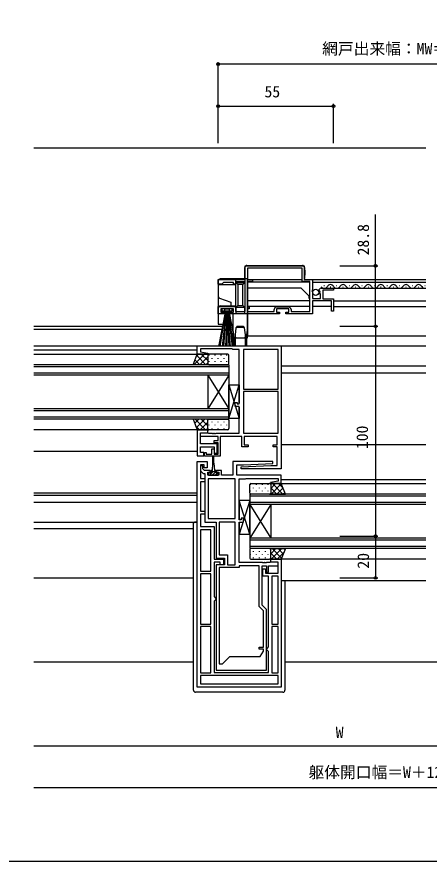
# Model space of a CAD drawing. Units: millimetres, scale not verified. Extents: x -437 to 438, y -344 to 341.
# Drawn here: x -12.8 to 183.7, y -343.8 to 58.7 of the extents above; entities that cross this region are included whole.
import ezdxf
from ezdxf.enums import TextEntityAlignment as Align

# ---------------------------------------------------------------- set-up
doc = ezdxf.new("R2010")
doc.units = ezdxf.units.MM
doc.header["$LTSCALE"] = 2
for name, color, linetype in [('0-2_YKK_11', 7, 'Continuous'), ('0-3_YKK_12', 2, 'Continuous'), ('0-4_YKK_13', 4, 'Continuous'), ('0-6_YKK_D', 6, 'Continuous'), ('0-7_YKK_ZWAK', 7, 'Continuous'), ('0-8_YSS_K', 3, 'Continuous')]:
    doc.layers.add(name, color=color, linetype=linetype)
doc.styles.add('ＭＳ ゴシック', font='')
doc.styles.get('ＭＳ ゴシック').set_extended_font_data('MS Gothic')

msp = doc.modelspace()

# ---------------------------------------------------------------- linework, layer by layer
at = {"layer": '0-2_YKK_11'}
msp.add_line((111.07, -79.6), (116.67, -79.6), dxfattribs=at)
for points in [[(84.87, -68.7), (83.17, -68.7), (83.17, -66.5), (95.97, -66.5), (95.97, -60)], [(95.97, -60), (124.17, -60), (124.17, -66.5), (128.17, -66.5), (128.17, -71.331), (127.716, -71.871), (127.87, -72.2), (128.17, -72.5), (128.17, -75.5), (131.97, -75.5), (131.97, -73.3), (131.352, -73.3), (131.245, -73.041), (131.811, -72.476), (131.54, -72.008), (131.221, -72.093), (130.97, -71.882)], [(123.17, -61.1), (97.07, -61.1), (97.07, -66.5), (99.57, -66.5), (99.57, -67.4), (97.17, -67.4), (97.17, -79.6), (97.97, -79.6), (97.97, -80.5), (97.17, -80.5), (97.17, -81.8), (109.87, -81.8), (109.87, -80.8)], [(117.87, -80.8), (117.87, -81.8), (126.87, -81.8), (126.87, -67.4), (123.17, -67.4), (123.17, -61.1)], [(132.265, -70.7), (138.17, -70.7), (138.17, -71.5), (133.07, -71.5), (133.07, -75.7), (138.17, -75.7), (138.17, -81.6), (137.17, -81.6), (137.17, -76.6), (128.17, -76.6), (128.17, -82.8), (115.37, -82.8), (115.37, -82), (116.87, -82), (116.87, -80.5), (110.87, -80.5), (110.87, -82), (112.37, -82), (112.37, -82.8), (88.87, -82.8), (88.87, -82), (90.37, -82), (90.37, -80.5), (84.37, -80.5), (84.37, -82), (85.87, -82), (85.87, -82.8), (83.17, -82.8), (83.17, -79.4), (91.37, -79.4), (91.37, -81.7), (95.97, -81.7), (95.97, -67.6), (91.37, -67.6), (91.37, -68.7), (90.37, -68.7), (90.37, -67.9), (85.67, -67.9), (85.17, -68.4), (84.87, -68.7)], [(80.942, -139.92), (81.126, -139.8), (81.209, -139.8), (81.393, -139.92), (81.942, -139.92), (82.126, -139.8), (93.167, -139.8), (93.167, -127), (91.167, -127), (91.167, -125.1), (92.167, -125.1), (92.167, -125.8), (93.167, -125.8), (93.167, -99.9), (90.167, -99.9), (89.867, -99.6), (74.667, -99.6), (74.667, -100.931), (78.189, -101.552), (78.141, -102.1), (73.167, -102.1), (73.167, -98.1), (113.167, -98.1)], [(113.167, -98.1), (113.167, -156.8), (94.18, -156.8), (94.155, -155.826), (108.167, -155.1), (111.267, -155.1), (111.267, -146.3), (109.367, -146.3), (109.367, -145.3), (111.267, -145.3), (111.267, -141.3), (95.467, -141.3), (95.467, -145.3), (97.367, -145.3), (97.367, -146.3), (94.467, -146.3), (94.467, -141.3), (84.167, -141.3), (84.167, -150.8), (76.567, -150.8), (76.567, -149), (77.367, -149), (77.367, -149.8), (80.167, -149.8), (80.167, -147.3), (81.167, -147.3), (81.167, -149.8), (83.167, -149.8), (83.167, -144.3), (81.167, -144.3), (81.167, -143.3), (83.167, -143.3), (83.167, -141.3), (74.667, -141.3), (74.667, -139.6), (78.167, -139.6), (78.514, -139.8), (80.209, -139.8), (80.393, -139.92), (80.942, -139.92)], [(73.167, -260.8), (73.167, -153.3), (77.967, -153.3), (77.967, -156.3), (76.467, -156.3), (76.467, -154.8), (74.667, -154.8), (74.667, -161.4), (76.767, -161.4), (76.767, -162.9), (74.667, -162.9), (74.667, -176.9), (76.767, -176.9), (76.767, -178.4), (74.667, -178.4), (74.667, -184.3), (81.167, -184.3), (81.167, -199.8), (85.667, -199.8), (85.667, -202.6), (84.167, -202.6), (84.167, -201.3), (81.167, -201.3), (81.167, -217.7), (81.667, -218.2), (82.167, -218.7), (82.167, -218.9), (81.667, -219.4), (81.167, -219.9), (81.167, -253.8), (107.167, -253.8), (107.167, -243.9), (106.667, -243.4), (106.167, -242.9), (106.167, -242.7), (106.667, -242.2), (107.167, -241.7), (107.167, -232.402), (107.167, -208), (104.467, -208)], [(92.067, -154.8), (95.166, -154.8), (109.178, -154.281), (109.157, -153.3), (90.167, -153.3), (90.167, -159.8), (84.667, -159.8), (84.667, -157.5), (82.367, -157.5), (82.367, -158.3), (83.467, -158.3), (83.467, -159.8), (78.267, -159.8), (78.267, -158.3), (79.367, -158.3), (79.367, -157.5), (76.567, -157.5), (75.867, -156.8), (75.867, -155.3), (74.667, -155.3), (74.667, -157.721), (75.946, -159), (76.767, -159), (76.767, -182.2), (82.167, -182.2), (82.167, -199.3), (86.167, -199.3), (86.167, -202.6), (82.167, -202.6)], [(82.167, -202.6), (82.167, -252.8), (106.167, -252.8), (106.167, -223.8), (104.167, -221.8), (104.167, -203), (106.167, -203), (106.167, -206), (107.167, -206), (107.167, -203), (111.667, -203), (111.667, -201.3), (108.167, -201.3), (107.821, -201.5), (106.126, -201.5), (105.942, -201.62), (105.393, -201.62), (105.209, -201.5), (105.126, -201.5), (104.942, -201.62), (104.393, -201.62), (104.209, -201.5), (93.167, -201.5), (93.167, -182.2), (95.167, -182.2), (95.167, -180.3), (94.167, -180.3), (94.167, -181), (93.167, -181), (93.167, -161.6), (96.167, -161.6), (96.467, -161.3), (111.667, -161.3), (111.667, -162.631), (108.146, -163.252), (108.194, -163.8), (113.167, -163.8), (113.167, -159.8), (92.067, -159.8), (92.067, -154.8)], [(104.467, -208), (104.467, -204.5), (105.667, -204.5), (105.667, -206.5), (111.667, -206.5), (111.667, -201.3), (108.167, -201.3), (108.167, -199.8), (113.167, -199.8), (113.167, -260.8), (73.167, -260.8)]]:
    msp.add_lwpolyline(points, dxfattribs=at)
for points in [[(111.667, -118.7), (111.667, -99.9), (95.167, -99.9), (95.167, -118.7)], [(95.167, -119.9), (95.167, -139.8), (111.667, -139.8), (111.667, -119.9)], [(73.167, -138.1), (73.167, -150.5), (76.367, -150.5), (76.367, -149), (74.667, -149), (74.667, -146.3), (81.167, -146.3), (81.167, -149.3), (82.667, -149.3), (82.667, -144.8), (74.667, -144.8), (74.667, -139.6), (78.167, -139.6), (78.167, -138.1)], [(91.167, -180.4), (91.167, -161.6), (78.367, -161.6), (78.367, -180.4)], [(91.167, -202.6), (91.167, -182.2), (83.667, -182.2), (83.667, -197.8), (87.667, -197.8), (87.667, -202.6)], [(79.667, -205.6), (79.667, -185.8), (74.667, -185.8), (74.667, -205.6)], [(83.667, -203.8), (83.667, -249.8), (85.167, -249.8), (88.667, -246.3), (103.167, -246.3), (104.667, -243.702), (104.667, -242.8), (102.667, -242.8), (102.667, -241.8), (104.667, -241.8), (104.667, -224.421), (102.667, -222.421), (102.667, -203), (93.167, -203), (93.167, -203.8)], [(79.667, -230.8), (79.667, -206.8), (74.667, -206.8), (74.667, -230.8)], [(111.667, -230.8), (111.667, -208), (108.667, -208), (108.667, -230.8)], [(79.667, -254.1), (79.667, -232), (74.667, -232), (74.667, -254.1)], [(111.667, -254.1), (111.667, -232), (108.667, -232), (108.667, -254.1)], [(111.667, -255.3), (74.667, -255.3), (74.667, -259.3), (111.667, -259.3)]]:
    msp.add_lwpolyline(points, close=True, dxfattribs=at)
for centre, radius, start, end in [((132.265, -72), 1.3, 89.99998, 174.7841), ((111.07, -80.8), 1.2, 90.00001, 179.99999), ((116.67, -80.8), 1.2, 0.00001, 89.99999)]:
    msp.add_arc(centre, radius, start, end, dxfattribs=at)
at = {"layer": '0-3_YKK_12'}
for p, q in [((182.17, -3.804), (-4.765, -3.804)), ((97.167, -66.5), (123.175, -66.5)), ((97.17, -67.7), (97.168, -79.327)), ((126.87, -67.7), (97.17, -67.7)), ((127.171, -66.5), (182.17, -66.5)), ((128.17, -67.7), (182.17, -67.7)), ((122.77, -70.7), (97.169, -70.7)), ((126.57, -74.5), (122.77, -70.7)), ((133.77, -69.44), (133.57, -69.44)), ((136.77, -70.2), (136.57, -70.2)), ((137.77, -70.7), (182.17, -70.7)), ((139.77, -69.44), (139.57, -69.44)), ((142.77, -70.2), (142.57, -70.2)), ((145.77, -69.44), (145.57, -69.44)), ((148.77, -70.2), (148.57, -70.2)), ((151.77, -69.44), (151.57, -69.44)), ((154.77, -70.2), (154.57, -70.2)), ((157.77, -69.44), (157.57, -69.44)), ((160.77, -70.2), (160.57, -70.2)), ((163.77, -69.44), (163.57, -69.44)), ((166.77, -70.2), (166.57, -70.2)), ((169.77, -69.44), (169.57, -69.44)), ((172.77, -70.2), (172.57, -70.2)), ((175.77, -69.44), (175.57, -69.44)), ((178.77, -70.2), (178.57, -70.2)), ((181.77, -69.44), (181.57, -69.44)), ((126.57, -75.5), (126.57, -74.5)), ((126.57, -75.5), (126.87, -75.5)), ((126.87, -76.6), (97.168, -76.6)), ((126.87, -79.3), (97.168, -79.3)), ((97.17, -76.7), (97.17, -93.5)), ((137.17, -79.3), (128.17, -79.3)), ((138.17, -76.6), (182.17, -76.6)), ((138.17, -79.3), (182.17, -79.3)), ((-4.765, -88.8), (85.177, -88.8)), ((-4.765, -90.2), (84.916, -90.2)), ((182.17, -93.5), (97.17, -93.5)), ((-4.765, -98.1), (73.667, -98.1)), ((-4.765, -100.1), (73.169, -100.1)), ((112.667, -98.1), (182.17, -98.1)), ((-4.765, -102.1), (73.169, -102.1)), ((88.169, -107.1), (-4.765, -107.1)), ((88.169, -108.1), (-4.765, -108.1)), ((113.169, -107.6), (182.17, -107.6)), ((88.169, -111.1), (-4.765, -111.1)), ((88.169, -112.1), (-4.765, -112.1)), ((78.169, -112.1), (78.169, -128.1)), ((78.169, -112.1), (88.169, -128.1)), ((88.169, -112.1), (78.169, -128.1)), ((113.169, -111), (182.17, -111)), ((88.169, -128.1), (-4.765, -128.1)), ((88.169, -129.1), (-4.765, -129.1)), ((88.169, -132.1), (-4.765, -132.1)), ((73.666, -138.1), (-4.765, -138.1)), ((-4.765, -148.3), (73.167, -148.3)), ((113.169, -145.109), (182.17, -145.109)), ((112.87, -163.8), (182.17, -163.8)), ((113.169, -161.8), (182.17, -161.8)), ((-4.765, -168.167), (73.167, -168.167)), ((98.167, -168.8), (98.167, -194.8)), ((182.17, -168.8), (98.167, -168.8)), ((-4.765, -169.3), (73.167, -169.3)), ((-4.765, -172.7), (73.167, -172.7)), ((182.17, -169.8), (98.167, -169.8)), ((182.17, -172.8), (98.167, -172.8)), ((108.167, -173.8), (98.167, -189.8)), ((98.167, -173.8), (108.167, -189.8)), ((182.17, -173.8), (98.167, -173.8)), ((108.167, -173.8), (108.167, -189.8)), ((-4.765, -182.2), (73.162, -182.2)), ((-4.765, -185.2), (71.367, -185.2)), ((182.17, -189.8), (98.167, -189.8)), ((182.17, -190.8), (98.167, -190.8)), ((182.17, -193.8), (98.167, -193.8)), ((182.17, -194.8), (98.167, -194.8)), ((182.17, -199.8), (112.87, -199.8)), ((-4.765, -208.8), (71.367, -208.8)), ((113.167, -210), (182.17, -210))]:
    msp.add_line(p, q, dxfattribs=at)
msp.add_lwpolyline([(88.169, -107.1), (88.169, -133.1), (-4.765, -133.1)], dxfattribs=at)
for centre, start, end in [((133.67, -68.982), 215.17884, 330.79746), ((136.67, -70.658), 29.20254, 150.79746), ((139.67, -68.982), 209.20254, 330.79746), ((142.67, -70.658), 29.20254, 150.79746), ((145.67, -68.982), 209.20254, 330.79746), ((148.67, -70.658), 29.20254, 150.79746), ((151.67, -68.982), 209.20254, 330.79746), ((154.67, -70.658), 29.20254, 150.79746), ((157.67, -68.982), 209.20254, 330.79746), ((160.67, -70.658), 29.20254, 150.79746), ((163.67, -68.982), 209.20254, 330.79746), ((166.67, -70.658), 29.20254, 150.79746), ((169.67, -68.982), 209.20254, 330.79746), ((172.67, -70.658), 29.20254, 150.79746), ((175.67, -68.982), 209.20254, 330.79746), ((178.67, -70.658), 29.20254, 150.79746), ((181.67, -68.982), 209.20254, 286.92027)]:
    msp.add_arc(centre, 1.718, start, end, dxfattribs=at)
at = {"layer": '0-4_YKK_13'}
for p, q in [((96.851, -59.8), (123.289, -59.8)), ((95.77, -63.1), (95.851, -60.765)), ((95.795, -66), (95.77, -63.1)), ((124.288, -60.765), (124.37, -63.1)), ((124.37, -63.1), (124.344, -66)), ((83.167, -67.2), (83.167, -69)), ((97.167, -66.2), (84.167, -66.2)), ((95.867, -66.6), (91.567, -66.6)), ((91.567, -67.9), (91.567, -66.6)), ((91.567, -67.9), (95.867, -67.9)), ((91.567, -67.9), (92.567, -68.9)), ((91.567, -79.9), (91.567, -67.9)), ((95.867, -67.9), (94.867, -68.9)), ((95.795, -66), (95.97, -66)), ((95.867, -66.6), (95.867, -67.9)), ((95.867, -67.9), (95.867, -79.9)), ((97.167, -82.8), (97.167, -66.2)), ((124.17, -66), (124.344, -66)), ((91.567, -69), (83.167, -69)), ((83.167, -69), (83.167, -74.4)), ((92.567, -68.9), (92.567, -78.9)), ((94.867, -68.9), (92.567, -68.9)), ((94.867, -78.9), (94.867, -68.9)), ((83.167, -74.4), (83.167, -80.1)), ((83.825, -75.339), (89.167, -77.284)), ((83.167, -80.1), (83.167, -82.8)), ((84.167, -79.1), (89.167, -79.1)), ((89.167, -77.284), (89.167, -79.1)), ((89.167, -79.1), (91.567, -79.1)), ((92.567, -78.9), (91.567, -79.9)), ((95.867, -79.9), (91.567, -79.9)), ((91.567, -79.9), (91.567, -82.8)), ((92.567, -78.9), (94.867, -78.9)), ((94.867, -78.9), (95.867, -79.9)), ((95.867, -82.8), (95.867, -79.9)), ((83.167, -82.8), (83.167, -87.8)), ((86.167, -82.8), (83.167, -82.8)), ((86.57, -81.35), (83.37, -98.5)), ((84.17, -98.5), (86.77, -81.35)), ((86.97, -81.35), (84.97, -98.5)), ((85.77, -98.5), (87.17, -81.35)), ((86.167, -80.6), (86.167, -82.8)), ((88.567, -80.6), (86.167, -80.6)), ((87.37, -81.35), (86.57, -98.5)), ((87.37, -98.5), (87.37, -81.35)), ((87.37, -81.35), (88.17, -98.5)), ((88.97, -98.5), (87.57, -81.35)), ((87.77, -81.35), (89.77, -98.5)), ((90.57, -98.5), (87.97, -81.35)), ((88.17, -81.35), (91.37, -98.5)), ((88.567, -82.8), (88.567, -80.6)), ((90.167, -82.8), (88.567, -82.8)), ((90.167, -82.8), (90.167, -89.3)), ((97.167, -82.8), (90.167, -82.8)), ((97.167, -89.3), (97.167, -82.8)), ((83.167, -87.8), (90.167, -87.8)), ((90.167, -89.3), (90.167, -94.3)), ((92.244, -88.8), (92.101, -89.3)), ((95.234, -89.3), (92.101, -89.3)), ((92.244, -88.8), (95.091, -88.8)), ((95.234, -89.3), (95.091, -88.8)), ((96.167, -92.8), (95.71, -89.595)), ((97.167, -89.3), (96.667, -92.8)), ((97.167, -94.3), (97.167, -89.3)), ((91.667, -94.3), (95.667, -94.3)), ((96.167, -97.3), (96.167, -92.8)), ((96.667, -92.8), (96.667, -97.3)), ((90.667, -97.3), (91.167, -97.3)), ((91.167, -97.3), (91.167, -97.8)), ((96.167, -97.3), (96.667, -97.3)), ((71.595, -107.1), (76.595, -102.1)), ((72.77, -103.097), (73.767, -102.1)), ((72.907, -102.755), (77.252, -107.1)), ((73.169, -102.1), (78.669, -102.1)), ((74.423, -107.1), (78.169, -103.355)), ((75.08, -102.1), (78.169, -105.188)), ((77.909, -102.1), (78.21, -102.401)), ((78.169, -102.6), (78.169, -106.6)), ((87.669, -102.1), (78.669, -102.1)), ((78.694, -102.455), (78.694, -102.655)), ((80.109, -104.07), (80.109, -104.27)), ((81.524, -102.455), (81.524, -102.655)), ((82.939, -104.07), (82.939, -104.27)), ((84.354, -102.455), (84.354, -102.655)), ((85.769, -104.07), (85.769, -104.27)), ((87.184, -102.455), (87.184, -102.655)), ((88.169, -106.6), (88.169, -102.6)), ((71.29, -106.795), (71.595, -107.1)), ((72.099, -104.775), (74.423, -107.1)), ((77.252, -107.1), (78.169, -106.183)), ((78.669, -107.1), (87.669, -107.1)), ((78.694, -105.485), (78.694, -105.685)), ((81.524, -105.485), (81.524, -105.685)), ((84.354, -105.485), (84.354, -105.685)), ((87.184, -105.485), (87.184, -105.685)), ((88.167, -116.7), (93.167, -132.7)), ((88.167, -132.7), (93.167, -116.7)), ((71.943, -135.036), (73.879, -133.1)), ((72.139, -133.1), (77.139, -138.1)), ((72.407, -136.196), (74.311, -138.1)), ((72.751, -137.057), (76.708, -133.1)), ((74.536, -138.1), (78.169, -134.468)), ((74.968, -133.1), (78.169, -136.301)), ((77.796, -133.1), (78.182, -133.486)), ((78.169, -137.6), (78.169, -133.6)), ((78.669, -133.1), (87.669, -133.1)), ((78.694, -135.785), (78.694, -135.985)), ((80.109, -134.37), (80.109, -134.57)), ((81.524, -135.785), (81.524, -135.985)), ((82.939, -134.37), (82.939, -134.57)), ((84.354, -135.785), (84.354, -135.985)), ((85.769, -134.37), (85.769, -134.57)), ((87.184, -135.785), (87.184, -135.985)), ((88.169, -133.6), (88.169, -137.6)), ((73.169, -138.1), (78.669, -138.1)), ((77.365, -138.1), (78.169, -137.296)), ((87.669, -138.1), (78.669, -138.1)), ((80.109, -137.4), (80.109, -137.6)), ((82.939, -137.4), (82.939, -137.6)), ((85.769, -137.4), (85.769, -137.6)), ((80.617, -154), (80.617, -151.05)), ((81.117, -154), (81.117, -151.05)), ((80.367, -157.5), (80.617, -154)), ((81.117, -154), (81.367, -157.5)), ((78.567, -158.895), (78.763, -158.7)), ((79.01, -159.8), (80.61, -158.2)), ((82.117, -158.2), (79.617, -158.2)), ((80.017, -157.5), (80.367, -157.5)), ((80.357, -159.8), (81.957, -158.2)), ((81.717, -157.5), (81.367, -157.5)), ((81.704, -159.8), (82.804, -158.7)), ((83.051, -159.8), (83.167, -159.683)), ((98.167, -168.3), (98.167, -164.3)), ((98.387, -164.155), (98.387, -164.355)), ((98.667, -163.8), (107.667, -163.8)), ((101.217, -164.155), (101.217, -164.355)), ((104.047, -164.155), (104.047, -164.355)), ((106.877, -164.155), (106.877, -164.355)), ((113.167, -163.8), (107.667, -163.8)), ((107.691, -163.801), (107.692, -163.8)), ((108.167, -166.153), (110.52, -163.8)), ((108.167, -164.3), (108.167, -168.3)), ((108.349, -168.8), (113.219, -163.929)), ((109.005, -163.8), (114.005, -168.8)), ((111.834, -163.8), (114.057, -166.023)), ((98.387, -167.185), (98.387, -167.385)), ((107.667, -168.8), (98.667, -168.8)), ((99.802, -165.77), (99.802, -165.97)), ((101.217, -167.185), (101.217, -167.385)), ((102.632, -165.77), (102.632, -165.97)), ((104.047, -167.185), (104.047, -167.385)), ((105.462, -165.77), (105.462, -165.97)), ((106.877, -167.185), (106.877, -167.385)), ((108.1, -168.551), (108.349, -168.8)), ((108.167, -165.79), (111.177, -168.8)), ((111.177, -168.8), (114.027, -165.95)), ((114.005, -168.8), (114.835, -167.97)), ((98.167, -171.9), (93.167, -187.9)), ((98.167, -187.9), (93.167, -171.9)), ((71.367, -262.3), (71.367, -182.7)), ((73.167, -182.2), (71.867, -182.2)), ((98.167, -195.3), (98.167, -199.3)), ((107.667, -194.8), (98.667, -194.8)), ((99.802, -196.07), (99.802, -196.27)), ((102.632, -196.07), (102.632, -196.27)), ((105.462, -196.07), (105.462, -196.27)), ((107.789, -194.815), (107.804, -194.8)), ((108.167, -197.265), (110.633, -194.8)), ((108.167, -199.3), (108.167, -195.3)), ((108.167, -196.903), (111.064, -199.8)), ((108.461, -199.8), (113.461, -194.8)), ((108.893, -194.8), (113.375, -199.282)), ((111.29, -199.8), (114.419, -196.67)), ((111.721, -194.8), (114.183, -197.262)), ((114.55, -194.8), (114.991, -195.241)), ((98.387, -197.485), (98.387, -197.685)), ((98.667, -199.8), (107.667, -199.8)), ((99.802, -199.1), (99.802, -199.3)), ((101.217, -197.485), (101.217, -197.685)), ((102.632, -199.1), (102.632, -199.3)), ((104.047, -197.485), (104.047, -197.685)), ((105.462, -199.1), (105.462, -199.3)), ((106.877, -197.485), (106.877, -197.685)), ((113.167, -199.8), (107.667, -199.8)), ((108.054, -199.618), (108.236, -199.8)), ((114.967, -210), (114.967, -210.3)), ((114.967, -210.3), (114.967, -262.3)), ((113.967, -263.3), (72.367, -263.3))]:
    msp.add_line(p, q, dxfattribs=at)
msp.add_lwpolyline([(89.87, -81.35), (89.87, -80.5), (84.87, -80.5), (84.87, -81.35)], close=True, dxfattribs=at)
for points in [[(90.667, -97.3), (90.667, -92.8), (90.167, -89.3)], [(91.625, -89.595), (91.167, -92.8), (91.167, -97.3)], [(91.167, -97.8), (90.667, -97.8), (90.667, -97.3)], [(96.667, -97.3), (96.667, -97.8), (96.167, -97.8), (96.167, -97.3)], [(78.669, -107.1), (71.169, -107.1), (73.169, -102.1)], [(93.167, -127.3), (93.167, -132.7), (88.167, -132.7), (88.167, -116.7), (93.167, -116.7), (93.167, -125.5)], [(78.669, -133.1), (71.169, -133.1), (73.169, -138.1)], [(78.567, -159.8), (83.167, -159.8), (83.167, -158.7), (82.117, -158.7), (82.117, -157.9)], [(78.567, -159.8), (78.567, -158.7), (79.617, -158.7), (79.617, -157.9)], [(107.667, -168.8), (115.167, -168.8), (113.167, -163.8)], [(93.167, -182.5), (93.167, -187.9), (98.167, -187.9), (98.167, -171.9), (93.167, -171.9), (93.167, -180.7)], [(107.667, -194.8), (115.167, -194.8), (113.167, -199.8)]]:
    msp.add_lwpolyline(points, dxfattribs=at)
msp.add_circle((129.656, -72.6), 1.45, dxfattribs=at)
for centre, radius, start, end in [((96.851, -60.8), 1, 90, 178), ((123.289, -60.8), 1, 2, 90), ((84.167, -67.2), 1, 90, 180), ((84.167, -74.4), 1, 180, 250), ((84.167, -80.1), 1, 90, 180), ((92.101, -89.8), 0.5, 90, 171.8699), ((93.058, -90.071), 1.509, 122.61963, 161.62012), ((94.277, -90.071), 1.509, 18.37988, 57.38037), ((95.234, -89.8), 0.5, 8.1301, 90), ((90.167, -94.8), 0.5, 0, 90), ((91.667, -94.8), 0.5, 90, 180), ((95.667, -94.8), 0.5, 0, 90), ((97.167, -94.8), 0.5, 90, 180), ((78.669, -102.6), 0.5, 90, 180), ((87.669, -102.6), 0.5, 0, 90), ((78.669, -106.6), 0.5, 180, 270), ((87.669, -106.6), 0.5, 270, 0), ((78.669, -133.6), 0.5, 90, 180), ((87.669, -133.6), 0.5, 0, 90), ((78.669, -137.6), 0.5, 180, 270), ((87.669, -137.6), 0.5, 270, 0), ((80.867, -151.05), 0.25, 0, 180), ((80.017, -157.9), 0.4, 90, 180), ((81.717, -157.9), 0.4, 0, 90), ((98.667, -164.3), 0.5, 90, 180), ((107.667, -164.3), 0.5, 0, 90), ((98.667, -168.3), 0.5, 180, 270), ((107.667, -168.3), 0.5, 270, 0), ((71.867, -182.7), 0.5, 90, 180), ((98.667, -195.3), 0.5, 90, 180), ((107.667, -195.3), 0.5, 0, 90), ((98.667, -199.3), 0.5, 180, 270), ((107.667, -199.3), 0.5, 270, 0), ((72.367, -262.3), 1, 180, 270), ((113.967, -262.3), 1, 270, 0)]:
    msp.add_arc(centre, radius, start, end, dxfattribs=at)
at = {"layer": '0-6_YKK_D'}
for p, q in [((83.167, -1.505), (83.167, 37.195)), ((310.167, 36.195), (83.167, 36.195)), ((83.167, -1.505), (83.167, 17.195)), ((83.167, 16.195), (138.167, 16.195)), ((138.167, -1.505), (138.167, 17.195)), ((141.17, -60), (159.17, -60)), ((141.17, -88.8), (159.17, -88.8)), ((141.17, -88.8), (159.17, -88.8)), ((158.17, -88.8), (158.17, -188.8)), ((141.17, -188.8), (159.17, -188.8)), ((141.17, -188.8), (159.17, -188.8)), ((158.17, -188.8), (158.17, -208.8)), ((141.17, -208.8), (159.17, -208.8)), ((-4.765, -288.8), (291.167, -288.8)), ((358.167, -308.8), (-4.765, -308.8))]:
    msp.add_line(p, q, dxfattribs=at)
msp.add_lwpolyline([(158.17, -88.8), (158.17, -60), (158.17, -35.436)], dxfattribs=at)
for centre in [(83.167, 36.195), (83.167, 16.195), (138.167, 16.195), (158.17, -60), (158.17, -88.8), (158.17, -88.8), (158.17, -188.8), (158.17, -188.8), (158.17, -208.8)]:
    msp.add_circle(centre, 0.637, dxfattribs=at)
at = {"layer": '0-7_YKK_ZWAK'}
msp.add_lwpolyline([(-436.8, -343.8), (438.2, -343.8), (438.2, 306.2)], dxfattribs=at)
at = {"layer": '0-8_YSS_K'}
for p, q in [((-4.765, -248.8), (71.367, -248.8)), ((114.967, -248.8), (298.167, -248.8))]:
    msp.add_line(p, q, dxfattribs=at)

# ---------------------------------------------------------------- texts
at = {"layer": '0-6_YKK_D', "style": 'ＭＳ ゴシック'}
for s, p in [('網戸出来幅：MW＝W/2＋22', (132.726, 39.176)), ('55', (105.213, 18.695)), ('W', (139.153, -286.8)), ('躯体開口幅＝W＋120', (126.225, -305.82))]:
    msp.add_text(s, height=5.499, dxfattribs=at).set_placement(p, align=Align.BOTTOM_LEFT)
for s, p in [('28.8', (156.67, -55.004)), ('100', (156.17, -147.365)), ('20', (156.67, -204.34))]:
    msp.add_text(s, height=5.499, rotation=90, dxfattribs=at).set_placement(p, align=Align.BOTTOM_LEFT)

doc.saveas('drawing.dxf')
